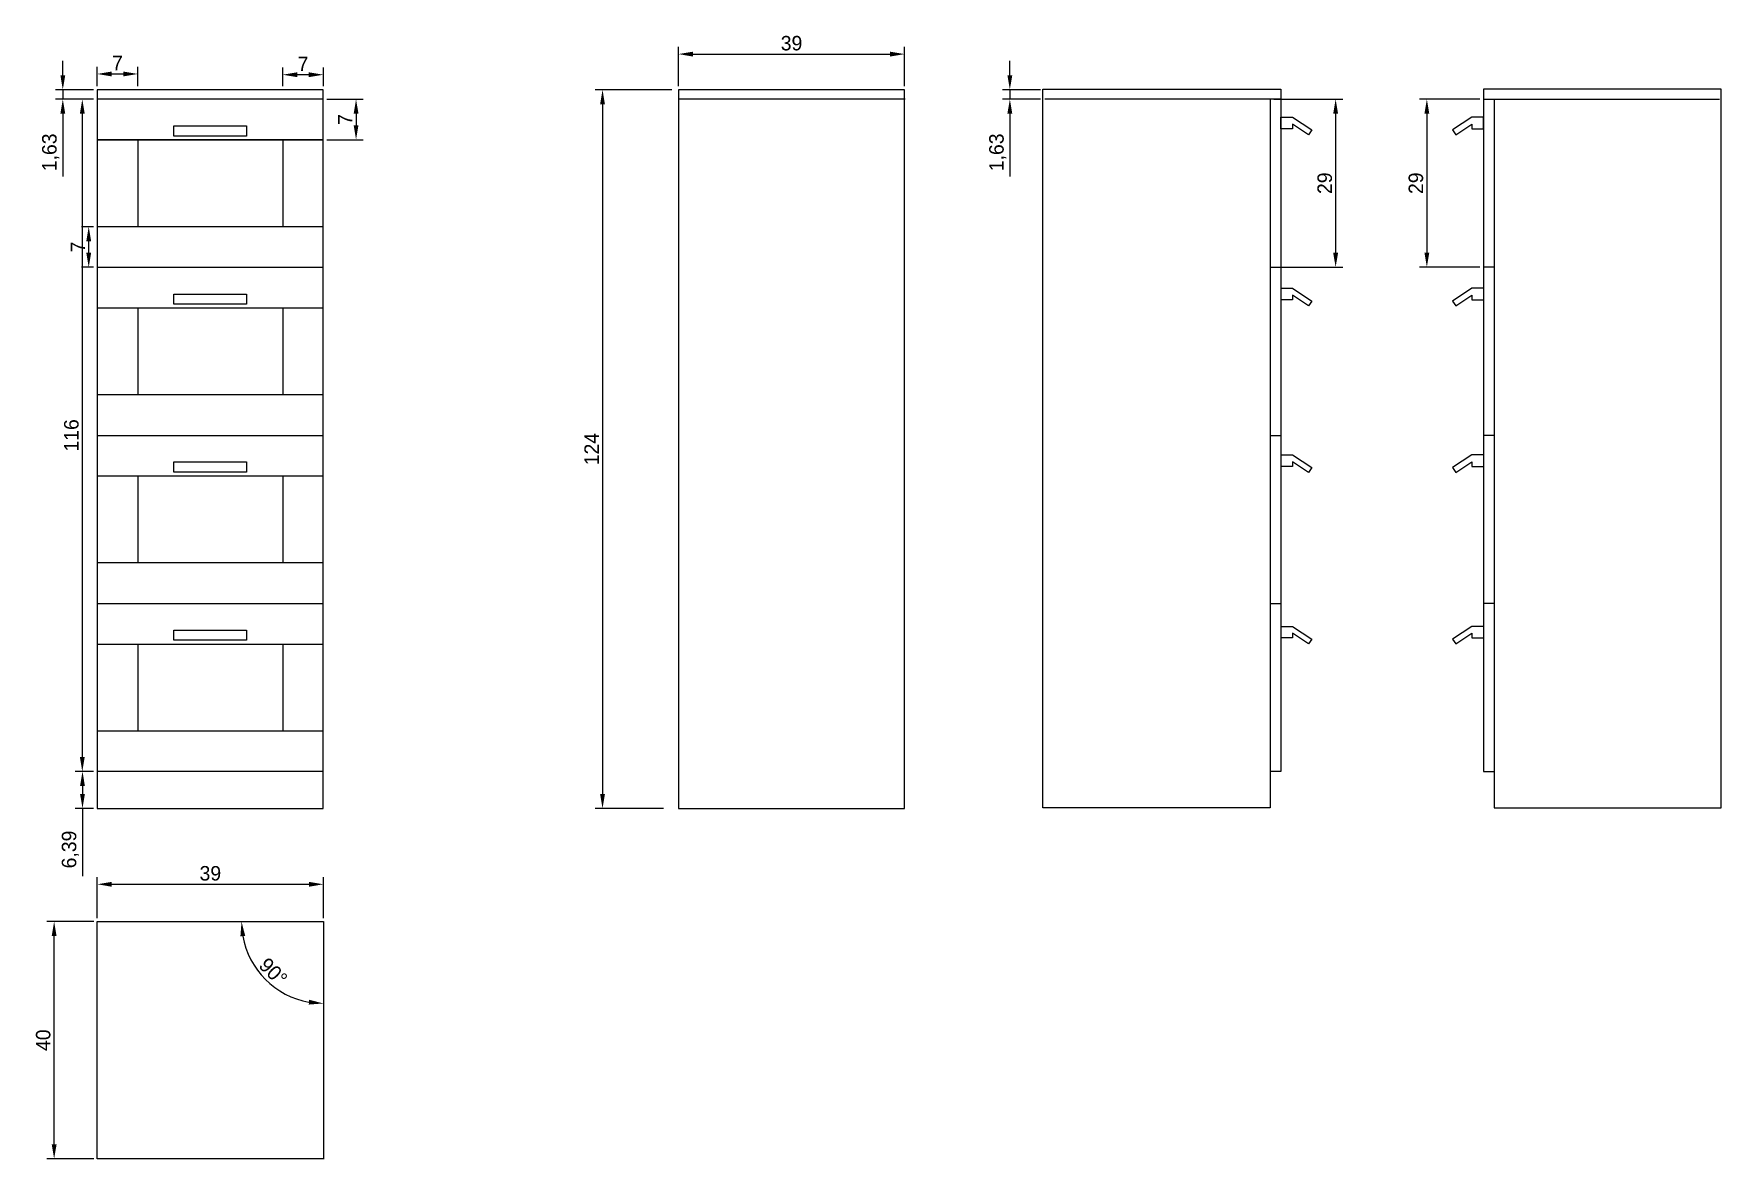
# Model space of a CAD drawing. Header units: millimetres. Extents: x 39 to 330, y -11 to 184.
import ezdxf

# ---------------------------------------------------------------- set-up
doc = ezdxf.new("R2010")
doc.units = ezdxf.units.MM
doc.layers.add('quote', color=252, linetype='Continuous', plot=False)
doc.dimstyles.new('ISO-25', dxfattribs={"dimtxt": 2.5, "dimasz": 2.5, "dimexe": 1.25, "dimexo": 0.625, "dimtad": 1, "dimtxsty": 'Standard', "dimcen": 2.5, "dimadec": 0, "dimazin": 0, "dimtfac": 1, "dimtmove": 0, "dimatfit": 3, "dimfxl": 1, "dimarcsym": 0})

# ---------------------------------------------------------------- blocks, each defined once
blk = doc.blocks.new('*D1')
at = {"layer": 'Defpoints', "color": 0, "transparency": 16777216}
for p in [(50.09, 172.32), (47.53, 56.32), (50.09, 56.32)]:
    blk.add_point(p, dxfattribs=at)
at = {"layer": 'quote', "color": 0, "lineweight": -2, "transparency": 16777216}
for p, q in [((49.46, 172.32), (46.28, 172.32)), ((47.53, 169.82), (47.53, 58.82)), ((49.46, 56.32), (46.28, 56.32))]:
    blk.add_line(p, q, dxfattribs=at)
at = {"layer": 'quote', "color": 0, "transparency": 16777216}
for points in [[(47.12, 169.82), (47.95, 169.82), (47.53, 172.32)], [(47.12, 58.82), (47.95, 58.82), (47.53, 56.32)]]:
    blk.add_solid(points, dxfattribs=at)
at = {"layer": 'quote', "color": 0, "transparency": 16777216, "insert": (45.66, 114.32), "char_height": 2.5, "attachment_point": 5, "rotation": 90}
blk.add_mtext('116', dxfattribs=at)
blk = doc.blocks.new('*D3')
at = {"color": 0, "lineweight": -2, "transparency": 16777216}
for p, q in [((49.46, 150.32), (47.39, 150.32)), ((48.64, 145.82), (48.64, 147.82)), ((49.46, 143.32), (47.39, 143.32))]:
    blk.add_line(p, q, dxfattribs=at)
at = {"color": 0, "transparency": 16777216}
for points in [[(48.22, 147.82), (49.06, 147.82), (48.64, 150.32)], [(48.22, 145.82), (49.06, 145.82), (48.64, 143.32)]]:
    blk.add_solid(points, dxfattribs=at)
at = {"layer": 'Defpoints', "color": 0, "transparency": 16777216}
for p in [(48.64, 150.32), (50.09, 150.32), (50.09, 143.32)]:
    blk.add_point(p, dxfattribs=at)
at = {"color": 0, "transparency": 16777216, "insert": (46.77, 146.82), "char_height": 2.5, "attachment_point": 5, "rotation": 90}
blk.add_mtext('7', dxfattribs=at)
blk = doc.blocks.new('*D4')
at = {"layer": 'Defpoints', "color": 0, "transparency": 16777216}
for p in [(44.17, 172.32), (50.09, 173.95), (50.09, 172.32)]:
    blk.add_point(p, dxfattribs=at)
at = {"layer": 'quote', "color": 0, "lineweight": -2, "transparency": 16777216}
for p, q in [((44.17, 176.45), (44.17, 178.95)), ((49.46, 173.95), (42.92, 173.95)), ((49.46, 172.32), (42.92, 172.32)), ((44.17, 173.95), (44.17, 172.32)), ((44.17, 169.82), (44.17, 158.99))]:
    blk.add_line(p, q, dxfattribs=at)
at = {"layer": 'quote', "color": 0, "transparency": 16777216}
for points in [[(43.76, 176.45), (44.59, 176.45), (44.17, 173.95)], [(43.76, 169.82), (44.59, 169.82), (44.17, 172.32)]]:
    blk.add_solid(points, dxfattribs=at)
at = {"layer": 'quote', "color": 0, "transparency": 16777216, "insert": (42.09, 163.15), "char_height": 2.5, "attachment_point": 5, "rotation": 90}
blk.add_mtext('1,63', dxfattribs=at)
blk = doc.blocks.new('*D5')
at = {"layer": 'Defpoints', "color": 0, "transparency": 16777216}
for p in [(89.09, 172.32), (89.09, 165.32), (94.73, 165.32)]:
    blk.add_point(p, dxfattribs=at)
at = {"layer": 'quote', "color": 0, "lineweight": -2, "transparency": 16777216}
for p, q in [((89.71, 172.32), (95.98, 172.32)), ((94.73, 169.82), (94.73, 167.82)), ((89.71, 165.32), (95.98, 165.32))]:
    blk.add_line(p, q, dxfattribs=at)
at = {"layer": 'quote', "color": 0, "transparency": 16777216}
for points in [[(94.32, 169.82), (95.15, 169.82), (94.73, 172.32)], [(94.32, 167.82), (95.15, 167.82), (94.73, 165.32)]]:
    blk.add_solid(points, dxfattribs=at)
at = {"layer": 'quote', "color": 0, "transparency": 16777216, "insert": (92.86, 168.82), "char_height": 2.5, "attachment_point": 5, "rotation": 90}
blk.add_mtext('7', dxfattribs=at)
blk = doc.blocks.new('*D6')
at = {"layer": 'Defpoints', "color": 0, "transparency": 16777216}
for p in [(57.09, 176.67), (50.09, 173.95), (57.09, 173.95)]:
    blk.add_point(p, dxfattribs=at)
at = {"layer": 'quote', "color": 0, "lineweight": -2, "transparency": 16777216}
for p, q in [((50.09, 174.57), (50.09, 177.92)), ((57.09, 174.57), (57.09, 177.92)), ((52.59, 176.67), (54.59, 176.67))]:
    blk.add_line(p, q, dxfattribs=at)
at = {"layer": 'quote', "color": 0, "transparency": 16777216}
for points in [[(52.59, 177.09), (52.59, 176.25), (50.09, 176.67)], [(54.59, 177.09), (54.59, 176.25), (57.09, 176.67)]]:
    blk.add_solid(points, dxfattribs=at)
at = {"layer": 'quote', "color": 0, "transparency": 16777216, "insert": (53.59, 178.55), "char_height": 2.5, "attachment_point": 5}
blk.add_mtext('7', dxfattribs=at)
blk = doc.blocks.new('*D7')
at = {"layer": 'Defpoints', "color": 0, "transparency": 16777216}
for p in [(82.09, 176.54), (82.09, 173.95), (89.09, 173.95)]:
    blk.add_point(p, dxfattribs=at)
at = {"layer": 'quote', "color": 0, "lineweight": -2, "transparency": 16777216}
for p, q in [((82.09, 174.57), (82.09, 177.79)), ((89.09, 174.57), (89.09, 177.79)), ((86.59, 176.54), (84.59, 176.54))]:
    blk.add_line(p, q, dxfattribs=at)
at = {"layer": 'quote', "color": 0, "transparency": 16777216}
for points in [[(84.59, 176.96), (84.59, 176.12), (82.09, 176.54)], [(86.59, 176.96), (86.59, 176.12), (89.09, 176.54)]]:
    blk.add_solid(points, dxfattribs=at)
at = {"layer": 'quote', "color": 0, "transparency": 16777216, "insert": (85.59, 178.41), "char_height": 2.5, "attachment_point": 5}
blk.add_mtext('7', dxfattribs=at)
blk = doc.blocks.new('*D8')
at = {"layer": 'Defpoints', "color": 0, "transparency": 16777216}
for p in [(50.09, 56.34), (47.57, 49.95), (50.09, 49.95)]:
    blk.add_point(p, dxfattribs=at)
at = {"layer": 'quote', "color": 0, "lineweight": -2, "transparency": 16777216}
for p, q in [((49.46, 56.34), (46.32, 56.34)), ((47.57, 53.84), (47.57, 52.45)), ((49.46, 49.95), (46.32, 49.95)), ((47.57, 49.95), (47.57, 38.28))]:
    blk.add_line(p, q, dxfattribs=at)
at = {"layer": 'quote', "color": 0, "transparency": 16777216}
for points in [[(47.15, 53.84), (47.98, 53.84), (47.57, 56.34)], [(47.15, 52.45), (47.98, 52.45), (47.57, 49.95)]]:
    blk.add_solid(points, dxfattribs=at)
at = {"layer": 'quote', "color": 0, "transparency": 16777216, "insert": (45.48, 42.87), "char_height": 2.5, "attachment_point": 5, "rotation": 90}
blk.add_mtext('6,39', dxfattribs=at)
blk = doc.blocks.new('*D9')
at = {"layer": 'Defpoints', "color": 0, "transparency": 16777216}
for p in [(189.31, 180.1), (150.31, 173.95), (189.31, 173.95)]:
    blk.add_point(p, dxfattribs=at)
at = {"layer": 'quote', "color": 0, "lineweight": -2, "transparency": 16777216}
for p, q in [((150.31, 174.57), (150.31, 181.35)), ((189.31, 174.57), (189.31, 181.35)), ((152.81, 180.1), (186.81, 180.1))]:
    blk.add_line(p, q, dxfattribs=at)
at = {"layer": 'quote', "color": 0, "transparency": 16777216}
for points in [[(152.81, 180.51), (152.81, 179.68), (150.31, 180.1)], [(186.81, 180.51), (186.81, 179.68), (189.31, 180.1)]]:
    blk.add_solid(points, dxfattribs=at)
at = {"layer": 'quote', "color": 0, "transparency": 16777216, "insert": (169.81, 181.97), "char_height": 2.5, "attachment_point": 5}
blk.add_mtext('39', dxfattribs=at)
blk = doc.blocks.new('*D10')
at = {"layer": 'Defpoints', "color": 0, "transparency": 16777216}
for p in [(149.78, 173.95), (137.23, 49.95), (148.39, 49.95)]:
    blk.add_point(p, dxfattribs=at)
at = {"layer": 'quote', "color": 0, "lineweight": -2, "transparency": 16777216}
for p, q in [((149.15, 173.95), (135.98, 173.95)), ((137.23, 171.45), (137.23, 52.45)), ((147.76, 49.95), (135.98, 49.95))]:
    blk.add_line(p, q, dxfattribs=at)
at = {"layer": 'quote', "color": 0, "transparency": 16777216}
for points in [[(136.81, 171.45), (137.64, 171.45), (137.23, 173.95)], [(136.81, 52.45), (137.64, 52.45), (137.23, 49.95)]]:
    blk.add_solid(points, dxfattribs=at)
at = {"layer": 'quote', "color": 0, "transparency": 16777216, "insert": (135.35, 111.95), "char_height": 2.5, "attachment_point": 5, "rotation": 90}
blk.add_mtext('124', dxfattribs=at)
blk = doc.blocks.new('*D11')
at = {"layer": 'Defpoints', "color": 0, "transparency": 16777216}
for p in [(207.45, 172.32), (213.37, 173.95), (213.37, 172.32)]:
    blk.add_point(p, dxfattribs=at)
at = {"layer": 'quote', "color": 0, "lineweight": -2, "transparency": 16777216}
for p, q in [((207.45, 176.45), (207.45, 178.95)), ((212.74, 173.95), (206.2, 173.95)), ((212.74, 172.32), (206.2, 172.32)), ((207.45, 173.95), (207.45, 172.32)), ((207.45, 169.82), (207.45, 158.99))]:
    blk.add_line(p, q, dxfattribs=at)
at = {"layer": 'quote', "color": 0, "transparency": 16777216}
for points in [[(207.03, 176.45), (207.87, 176.45), (207.45, 173.95)], [(207.03, 169.82), (207.87, 169.82), (207.45, 172.32)]]:
    blk.add_solid(points, dxfattribs=at)
at = {"layer": 'quote', "color": 0, "transparency": 16777216, "insert": (205.37, 163.15), "char_height": 2.5, "attachment_point": 5, "rotation": 90}
blk.add_mtext('1,63', dxfattribs=at)
blk = doc.blocks.new('*D12')
at = {"layer": 'Defpoints', "color": 0, "transparency": 16777216}
for p in [(252.31, 172.32), (252.31, 143.32), (263.62, 143.32)]:
    blk.add_point(p, dxfattribs=at)
at = {"layer": 'quote', "color": 0, "lineweight": -2, "transparency": 16777216}
for p, q in [((252.94, 172.32), (264.87, 172.32)), ((263.62, 169.82), (263.62, 145.82)), ((252.94, 143.32), (264.87, 143.32))]:
    blk.add_line(p, q, dxfattribs=at)
at = {"layer": 'quote', "color": 0, "transparency": 16777216}
for points in [[(263.2, 169.82), (264.04, 169.82), (263.62, 172.32)], [(263.2, 145.82), (264.04, 145.82), (263.62, 143.32)]]:
    blk.add_solid(points, dxfattribs=at)
at = {"layer": 'quote', "color": 0, "transparency": 16777216, "insert": (261.75, 157.82), "char_height": 2.5, "attachment_point": 5, "rotation": 90}
blk.add_mtext('29', dxfattribs=at)
blk = doc.blocks.new('*D13')
at = {"layer": 'Defpoints', "color": 0, "transparency": 16777216}
for p in [(289.11, 172.32), (279.35, 143.32), (289.11, 143.32)]:
    blk.add_point(p, dxfattribs=at)
at = {"layer": 'quote', "color": 0, "lineweight": -2, "transparency": 16777216}
for p, q in [((288.49, 172.32), (278.1, 172.32)), ((279.35, 169.82), (279.35, 145.82)), ((288.49, 143.32), (278.1, 143.32))]:
    blk.add_line(p, q, dxfattribs=at)
at = {"layer": 'quote', "color": 0, "transparency": 16777216}
for points in [[(278.93, 169.82), (279.76, 169.82), (279.35, 172.32)], [(278.93, 145.82), (279.76, 145.82), (279.35, 143.32)]]:
    blk.add_solid(points, dxfattribs=at)
at = {"layer": 'quote', "color": 0, "transparency": 16777216, "insert": (277.47, 157.82), "char_height": 2.5, "attachment_point": 5, "rotation": 90}
blk.add_mtext('29', dxfattribs=at)
blk = doc.blocks.new('*D14')
at = {"layer": 'Defpoints', "color": 0, "transparency": 16777216}
for p in [(42.68, 30.43), (50.12, 30.43), (50.12, -10.5)]:
    blk.add_point(p, dxfattribs=at)
at = {"layer": 'quote', "color": 0, "lineweight": -2, "transparency": 16777216}
for p, q in [((49.5, 30.43), (41.43, 30.43)), ((42.68, -8), (42.68, 27.93)), ((49.5, -10.5), (41.43, -10.5))]:
    blk.add_line(p, q, dxfattribs=at)
at = {"layer": 'quote', "color": 0, "transparency": 16777216}
for points in [[(42.26, 27.93), (43.1, 27.93), (42.68, 30.43)], [(42.26, -8), (43.1, -8), (42.68, -10.5)]]:
    blk.add_solid(points, dxfattribs=at)
at = {"layer": 'quote', "color": 0, "transparency": 16777216, "insert": (40.8, 9.97), "char_height": 2.5, "attachment_point": 5, "rotation": 90}
blk.add_mtext('40', dxfattribs=at)
blk = doc.blocks.new('*D15')
at = {"layer": 'Defpoints', "color": 0, "transparency": 16777216}
for p in [(89.1, 36.87), (50.12, 30.43), (89.1, 30.43)]:
    blk.add_point(p, dxfattribs=at)
at = {"layer": 'quote', "color": 0, "lineweight": -2, "transparency": 16777216}
for p, q in [((50.12, 31.05), (50.12, 38.12)), ((89.1, 31.05), (89.1, 38.12)), ((52.62, 36.87), (86.6, 36.87))]:
    blk.add_line(p, q, dxfattribs=at)
at = {"layer": 'quote', "color": 0, "transparency": 16777216}
for points in [[(52.62, 37.29), (52.62, 36.45), (50.12, 36.87)], [(86.6, 37.29), (86.6, 36.45), (89.1, 36.87)]]:
    blk.add_solid(points, dxfattribs=at)
at = {"layer": 'quote', "color": 0, "transparency": 16777216, "insert": (69.61, 38.75), "char_height": 2.5, "attachment_point": 5}
blk.add_mtext('39', dxfattribs=at)
blk = doc.blocks.new('*D16')
at = {"layer": 'Defpoints', "color": 0, "transparency": 16777216}
for p in [(50.12, 30.43), (89.1, 30.43), (89.1, 30.43), (76.88, 23.37), (89.1, -10.57)]:
    blk.add_point(p, dxfattribs=at)
at = {"layer": 'quote', "color": 0, "lineweight": -2, "transparency": 16777216}
blk.add_arc((89.1, 30.43), 14.12, 190.1602, 259.8398, dxfattribs=at)
at = {"layer": 'quote', "color": 0, "transparency": 16777216}
for points in [[(74.79, 27.9), (75.62, 27.97), (74.99, 30.43)], [(86.65, 16.95), (86.58, 16.12), (89.1, 16.31)]]:
    blk.add_solid(points, dxfattribs=at)
at = {"layer": 'quote', "color": 0, "transparency": 16777216, "insert": (80.45, 21.77), "char_height": 2.5, "attachment_point": 5, "rotation": 315}
blk.add_mtext('90°', dxfattribs=at)

msp = doc.modelspace()

# ---------------------------------------------------------------- linework, layer by layer
for p, q in [((89.077, 172.322), (50.077, 172.322)), ((89.088, 173.948), (50.088, 173.948)), ((50.088, 173.948), (50.088, 49.948)), ((89.088, 49.948), (89.088, 173.948)), ((189.312, 173.948), (150.312, 173.948)), ((150.312, 173.948), (150.312, 49.948)), ((189.38, 172.322), (150.38, 172.322)), ((189.312, 49.948), (189.312, 173.948)), ((213.162, 174.052), (254.162, 174.052)), ((213.162, 50.052), (213.162, 174.052)), ((254.148, 172.322), (213.466, 172.322)), ((252.31, 172.322), (252.31, 50.052)), ((254.148, 172.32), (254.148, 56.343)), ((254.15, 174.064), (254.15, 172.327)), ((330.103, 174.052), (289.103, 174.052)), ((289.115, 174.064), (289.115, 172.327)), ((289.116, 172.322), (329.799, 172.322)), ((289.116, 172.32), (289.116, 56.343)), ((290.954, 172.322), (290.954, 50.052)), ((330.103, 50.052), (330.103, 174.052)), ((254.154, 167.211), (254.154, 169.211)), ((254.154, 169.211), (256.154, 169.211)), ((256.154, 169.211), (259.49, 167.004)), ((287.111, 169.211), (283.775, 167.004)), ((289.111, 169.211), (287.111, 169.211)), ((289.111, 167.211), (289.111, 169.211)), ((256.154, 167.211), (254.154, 167.211)), ((256.154, 168.012), (256.154, 167.211)), ((258.938, 166.17), (256.154, 168.012)), ((259.49, 167.004), (258.938, 166.17)), ((283.775, 167.004), (284.326, 166.17)), ((284.326, 166.17), (287.111, 168.012)), ((287.111, 168.012), (287.111, 167.211)), ((287.111, 167.211), (289.111, 167.211)), ((89.088, 165.322), (50.1, 165.322)), ((50.1, 165.322), (89.088, 165.322)), ((57.1, 165.322), (57.1, 150.358)), ((82.099, 165.322), (82.099, 150.358)), ((50.149, 150.358), (89.088, 150.358)), ((50.088, 143.322), (89.077, 143.322)), ((252.31, 143.322), (254.148, 143.322)), ((290.954, 143.322), (289.116, 143.322)), ((254.154, 139.699), (256.154, 139.699)), ((256.154, 139.699), (259.49, 137.493)), ((287.111, 139.699), (283.775, 137.493)), ((289.111, 139.699), (287.111, 139.699)), ((256.154, 137.699), (254.154, 137.699)), ((256.154, 138.5), (256.154, 137.699)), ((258.938, 136.659), (256.154, 138.5)), ((259.49, 137.493), (258.938, 136.659)), ((283.775, 137.493), (284.326, 136.659)), ((284.326, 136.659), (287.111, 138.5)), ((287.111, 138.5), (287.111, 137.699)), ((287.111, 137.699), (289.111, 137.699)), ((50.1, 136.322), (89.088, 136.322)), ((57.1, 136.322), (57.1, 121.358)), ((82.099, 136.322), (82.099, 121.358)), ((50.149, 121.358), (89.088, 121.358)), ((50.088, 114.322), (89.077, 114.322)), ((252.31, 114.322), (254.148, 114.322)), ((290.954, 114.322), (289.116, 114.322)), ((254.154, 110.963), (256.154, 110.963)), ((256.154, 110.963), (259.49, 108.757)), ((287.111, 110.963), (283.775, 108.757)), ((289.111, 110.963), (287.111, 110.963)), ((256.154, 108.963), (254.154, 108.963)), ((256.154, 109.764), (256.154, 108.963)), ((258.938, 107.923), (256.154, 109.764)), ((259.49, 108.757), (258.938, 107.923)), ((283.775, 108.757), (284.326, 107.923)), ((284.326, 107.923), (287.111, 109.764)), ((287.111, 109.764), (287.111, 108.963)), ((287.111, 108.963), (289.111, 108.963)), ((50.1, 107.322), (89.088, 107.322)), ((57.1, 107.322), (57.1, 92.358)), ((82.099, 107.322), (82.099, 92.358)), ((50.149, 92.358), (89.088, 92.358)), ((50.088, 85.322), (89.077, 85.322)), ((252.31, 85.322), (254.148, 85.322)), ((290.954, 85.322), (289.116, 85.322)), ((254.154, 81.369), (256.154, 81.369)), ((256.154, 79.369), (254.154, 79.369)), ((256.154, 81.369), (259.49, 79.162)), ((256.154, 80.17), (256.154, 79.369)), ((258.938, 78.328), (256.154, 80.17)), ((259.49, 79.162), (258.938, 78.328)), ((287.111, 81.369), (283.775, 79.162)), ((283.775, 79.162), (284.326, 78.328)), ((284.326, 78.328), (287.111, 80.17)), ((289.111, 81.369), (287.111, 81.369)), ((287.111, 80.17), (287.111, 79.369)), ((287.111, 79.369), (289.111, 79.369)), ((50.1, 78.322), (89.088, 78.322)), ((57.1, 78.322), (57.1, 63.358)), ((82.099, 78.322), (82.099, 63.358)), ((50.149, 63.358), (89.088, 63.358)), ((89.088, 56.343), (50.088, 56.343)), ((254.148, 56.343), (252.302, 56.343)), ((289.116, 56.343), (290.962, 56.343)), ((50.088, 49.948), (89.088, 49.948)), ((57.1, 49.948), (57.1, 49.91)), ((150.312, 49.948), (189.312, 49.948)), ((252.31, 50.052), (213.162, 50.052)), ((290.954, 50.052), (330.103, 50.052)), ((50.124, 30.428), (89.105, 30.428)), ((50.124, -10.496), (50.124, 30.428)), ((89.105, 30.428), (89.105, -10.572)), ((89.124, -10.496), (50.124, -10.496))]:
    msp.add_line(p, q)
for points in [[(63.318, 167.697), (75.857, 167.697), (75.857, 165.954), (63.318, 165.954)], [(63.318, 138.688), (75.857, 138.688), (75.857, 136.946), (63.318, 136.946)], [(63.318, 109.731), (75.857, 109.731), (75.857, 107.988), (63.318, 107.988)], [(63.318, 80.72), (75.857, 80.72), (75.857, 78.978), (63.318, 78.978)]]:
    msp.add_lwpolyline(points, close=True)

# ---------------------------------------------------------------- dimensions: what is measured, and where the dimension line sits
dim = msp.add_linear_dim(base=(48.641, 150.322), p1=(50.088, 143.322), p2=(50.088, 150.322), angle=90, dimstyle='ISO-25')
dim.commit()
dim.dimension.update_dxf_attribs({"geometry": '*D3', "text_midpoint": (46.766, 146.822)})
at = {"layer": 'quote'}
for base, p1, p2, picture, middle in [((189.312, 180.098), (150.312, 173.948), (189.312, 173.948), '*D9', (169.812, 181.973)), ((57.088, 176.67), (50.088, 173.948), (57.088, 173.948), '*D6', (53.588, 178.545)), ((82.088, 176.54), (89.088, 173.948), (82.088, 173.948), '*D7', (85.588, 178.415))]:
    dim = msp.add_linear_dim(base=base, p1=p1, p2=p2, dimstyle='ISO-25', dxfattribs=at)
    dim.commit()
    dim.dimension.update_dxf_attribs({"geometry": picture, "text_midpoint": middle})
for base, p1, p2, picture, middle in [((44.173, 172.322), (50.088, 173.948), (50.088, 172.322), '*D4', (42.09, 163.155)), ((207.451, 172.322), (213.365, 173.948), (213.365, 172.322), '*D11', (205.367, 163.155)), ((47.532, 56.322), (50.088, 172.322), (50.088, 56.322), '*D1', (45.657, 114.322)), ((94.732, 165.322), (89.088, 172.322), (89.088, 165.322), '*D5', (92.857, 168.822)), ((137.226, 49.948), (149.78, 173.948), (148.389, 49.948), '*D10', (135.351, 111.948)), ((263.621, 143.322), (252.31, 172.322), (252.31, 143.322), '*D12', (261.746, 157.822)), ((279.345, 143.322), (289.115, 172.322), (289.115, 143.322), '*D13', (277.47, 157.822)), ((47.5657, 49.9484), (50.088, 56.3433), (50.088, 49.9484), '*D8', (45.4823, 42.8651))]:
    dim = msp.add_linear_dim(base=base, p1=p1, p2=p2, angle=90, dimstyle='ISO-25', dxfattribs=at)
    dim.commit()
    dim.dimension.update_dxf_attribs({"geometry": picture, "text_midpoint": middle})
dim = msp.add_linear_dim(base=(89.105, 36.87), p1=(50.124, 30.428), p2=(89.105, 30.428), text='39', dimstyle='ISO-25', dxfattribs=at)
dim.commit()
dim.dimension.update_dxf_attribs({"geometry": '*D15', "text_midpoint": (69.614, 38.745)})
dim = msp.add_linear_dim(base=(42.679, 30.428), p1=(50.124, -10.496), p2=(50.124, 30.428), angle=90, text='40', dimstyle='ISO-25', dxfattribs=at)
dim.commit()
dim.dimension.update_dxf_attribs({"geometry": '*D14', "text_midpoint": (40.804, 9.966)})
dim = msp.add_angular_dim_2l(base=(76.88, 23.37), line1=((89.105, 30.428), (89.105, -10.572)), line2=((50.124, 30.428), (89.105, 30.428)), dimstyle='ISO-25', dxfattribs=at)
dim.commit()
dim.dimension.update_dxf_attribs({"geometry": '*D16', "text_midpoint": (80.449, 21.772)})

doc.saveas('drawing.dxf')
